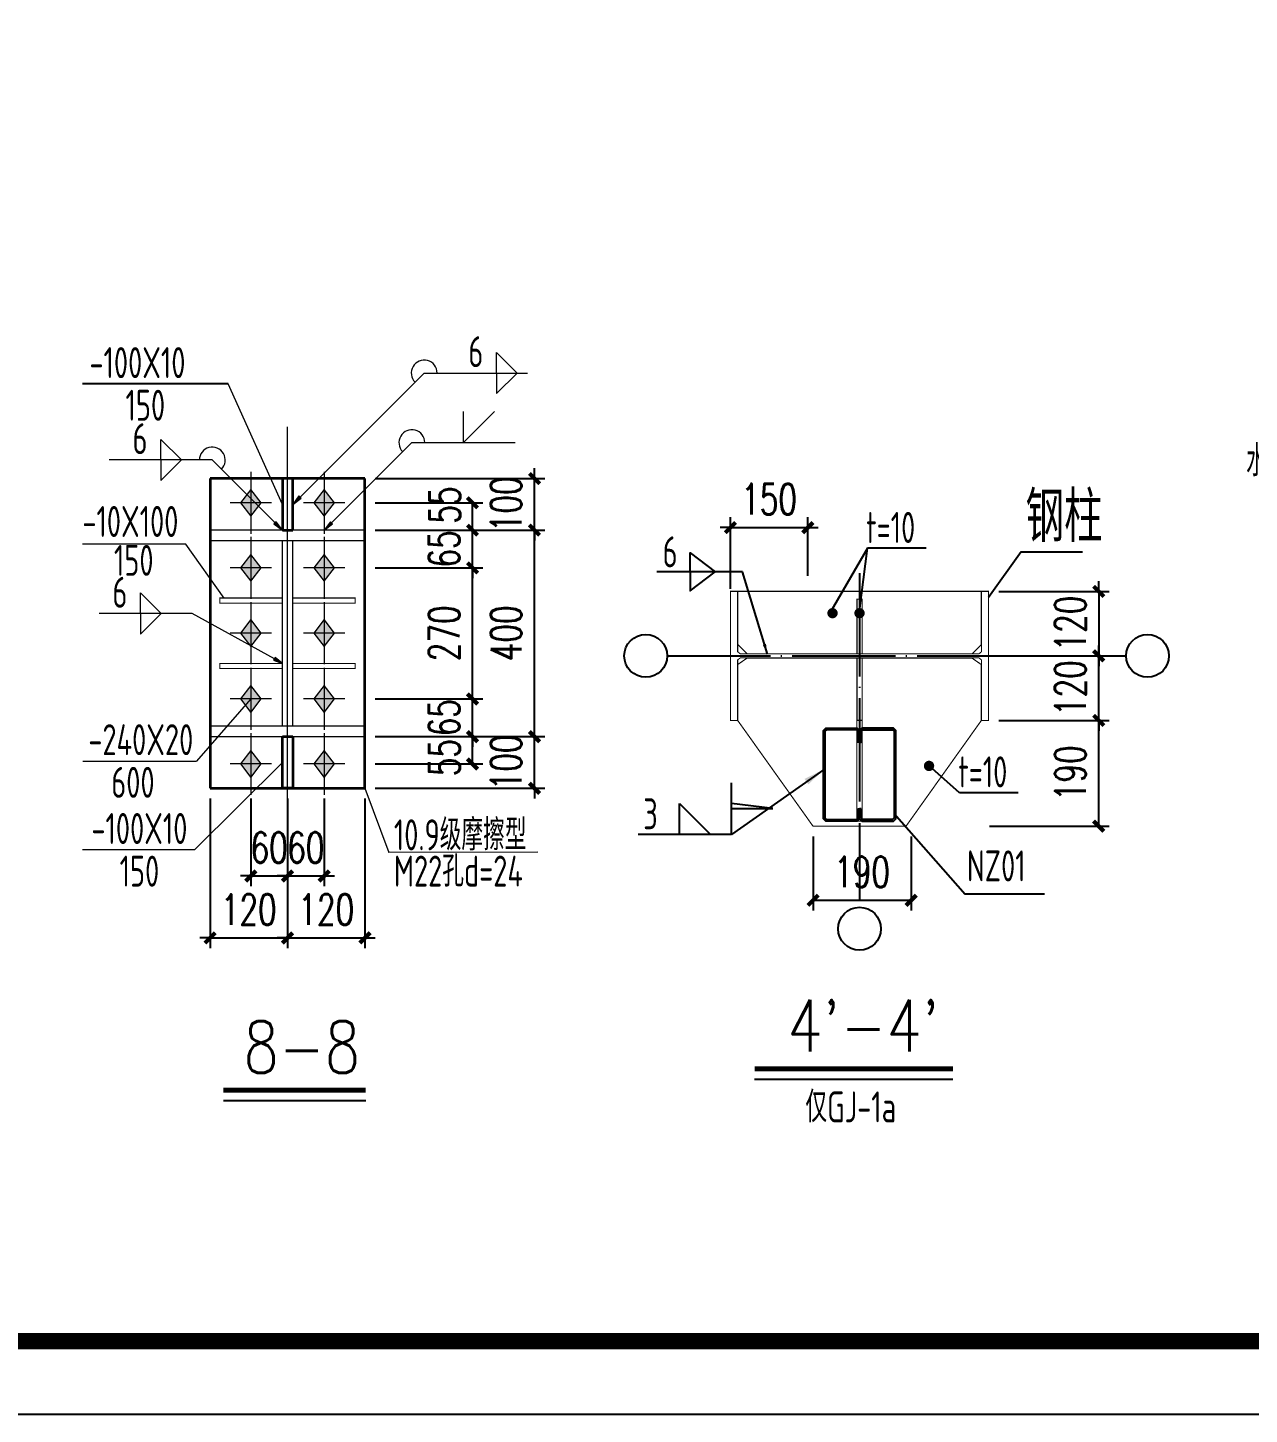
# Model space of a CAD drawing. Extents: x -89996 to 1006241, y -2176 to 440573.
# Drawn here: x 841698 to 853524, y 18824 to 32255 of the extents above; entities that cross this region are included whole.
import ezdxf
from ezdxf.enums import TextEntityAlignment as Align

# ---------------------------------------------------------------- set-up
doc = ezdxf.new("R2010")
doc.units = 0
doc.header["$LTSCALE"] = 1000
doc.header["$MEASUREMENT"] = 0
for name, pattern in [('DASH', [0.35, 0.25, -0.1]), ('DOTE', [2.42, 2, -0.2, 0.02, -0.2]), ('线型6', [8.75, 5, -1.25, 1.25, -1.25])]:
    doc.linetypes.add(name, pattern=pattern)
for name, color, linetype, lineweight in [('10', 9, 'Continuous', 18), ('20', 2, 'Continuous', 35), ('焊缝标注', 9, 'Continuous', 18), ('螺栓孔标注', 9, 'Continuous', 18), ('钢板标注', 9, 'Continuous', 18)]:
    doc.layers.add(name, color=color, linetype=linetype, lineweight=lineweight)
for name, color, linetype in [('AXIS', 3, 'Continuous'), ('DOTE', 1, 'DOTE'), ('GL', 150, 'Continuous'), ('GZ', 50, 'Continuous'), ('LT', 27, 'Continuous'), ('NUM', 7, 'Continuous'), ('PUB_TEXT', 7, 'Continuous'), ('PUB_TITLE', 4, 'Continuous'), ('PZ', 202, 'Continuous'), ('TEXT', 7, 'Continuous'), ('THIN', 7, 'Continuous'), ('WELD', 7, 'Continuous')]:
    doc.layers.add(name, color=color, linetype=linetype)
doc.styles.add('_TCH_DIM_T3', font='SIMPLEX', dxfattribs={"width": 0.705882, "bigfont": 'GBCBIG'})
doc.styles.add('C', font='tssdeng.shx', dxfattribs={"height": 3, "bigfont": 'tssdchn.shx'})
doc.styles.add('SIM-TSSC', font='simplex.shx', dxfattribs={"width": 0.8, "bigfont": 'tssdchn.shx'})
doc.styles.get("Standard").update_dxf_attribs({"font": 'gbenor.shx', "bigfont": 'gbcbig.shx'})
doc.styles.add('TSSD_Dimension', font='Tssdeng.shx', dxfattribs={"width": 0.8, "bigfont": 'hztxt.shx'})
doc.styles.add('TSSD_Label', font='tssdeng.shx', dxfattribs={"width": 0.7, "bigfont": 'hztxt.shx'})
doc.styles.add('TSSD_Norm', font='tssdeng.shx', dxfattribs={"bigfont": 'hztxt.shx'})
doc.dimstyles.new('TCH_100_5', dxfattribs={"dimtxt": 297.5, "dimasz": 100, "dimexe": 100, "dimexo": 100, "dimgap": 126.25, "dimtad": 1, "dimdec": 0, "dimlfac": 0.2, "dimzin": 0, "dimdsep": 46, "dimtxsty": '_TCH_DIM_T3', "dimblk": 'ARCHTICK', "dimcen": 0.09, "dimclrd": 126, "dimclre": 126, "dimclrt": 7, "dimazin": 2, "dimtfac": 1, "dimtdec": 0, "dimtix": 1, "dimtmove": 2, "dimatfit": 3, "dimfxl": 0, "dimtolj": 1, "dimtzin": 0, "dimarcsym": 0})
doc.dimstyles.new('TSSD_10_100', dxfattribs={"dimtxt": 300, "dimasz": 100, "dimexe": 100, "dimexo": 250, "dimgap": 100, "dimtad": 1, "dimdec": 0, "dimlfac": 0.1, "dimzin": 0, "dimdsep": 46, "dimtxsty": 'TSSD_Dimension', "dimblk": 'ARCHTICK', "dimblk1": 'ARCHTICK', "dimblk2": 'ARCHTICK', "dimcen": 0, "dimdle": 100, "dimclrt": 7, "dimadec": 0, "dimazin": 0, "dimtfac": 1, "dimtdec": 0, "dimtix": 1, "dimtmove": 2, "dimatfit": 3, "dimfxl": 0, "dimtolj": 1, "dimtzin": 0, "dimarcsym": 0})
doc.dimstyles.new('TSSD_LEADER_STYLE_200.0', dxfattribs={"dimtxt": 0.18, "dimasz": 200, "dimexe": 0.18, "dimexo": 0.0625, "dimgap": 0.09, "dimtad": 0, "dimtih": 1, "dimtoh": 1, "dimdec": 4, "dimzin": 0, "dimdsep": 46, "dimtxsty": 'Standard', "dimcen": 0.09, "dimadec": 0, "dimazin": 0, "dimtfac": 1, "dimtdec": 4, "dimtofl": 0, "dimtmove": 0, "dimatfit": 3, "dimfxl": 0, "dimtolj": 1, "dimtzin": 0, "dimarcsym": 0})

# ---------------------------------------------------------------- blocks, each defined once
blk = doc.blocks.new('_ArchTick')
at = {"color": 0, "linetype": 'ByBlock', "const_width": 0.4}
blk.add_lwpolyline([(-0.5, -0.5), (0.5, 0.5)], dxfattribs=at)
blk = doc.blocks.new('*D410')
at = {"layer": 'Defpoints', "color": 0, "transparency": 16777216}
for p in [(844963, 27653), (846004, 27653), (844963, 27388)]:
    blk.add_point(p, dxfattribs=at)
at = {"layer": 'GL', "color": 126, "lineweight": -2, "transparency": 16777216}
for p, q in [((845063, 27653), (846104, 27653)), ((846004, 27388), (846004, 27653)), ((845063, 27388), (846104, 27388))]:
    blk.add_line(p, q, dxfattribs=at)
at = {"layer": 'GL', "color": 126, "lineweight": -2, "transparency": 16777216, "xscale": 100, "yscale": 100, "zscale": 100}
for p, rotation in [((846004, 27653), 90), ((846004, 27388), 270)]:
    blk.add_blockref('_ArchTick', p, dxfattribs=dict(at, rotation=rotation))
at = {"layer": 'GL', "color": 7, "transparency": 16777216, "insert": (845736, 27631), "char_height": 297.5, "attachment_point": 5, "rotation": 90, "style": '_TCH_DIM_T3'}
blk.add_mtext('\\A1;55', dxfattribs=at)
blk = doc.blocks.new('*D411')
at = {"layer": 'Defpoints', "color": 0, "transparency": 16777216}
for p in [(844963, 27388), (846004, 27388), (844963, 27023)]:
    blk.add_point(p, dxfattribs=at)
at = {"layer": 'GL', "color": 126, "lineweight": -2, "transparency": 16777216}
for p, q in [((846004, 27388), (846004, 27488)), ((845063, 27388), (846104, 27388)), ((846004, 27023), (846004, 27388)), ((845063, 27023), (846104, 27023)), ((846004, 27023), (846004, 26923))]:
    blk.add_line(p, q, dxfattribs=at)
at = {"layer": 'GL', "color": 126, "lineweight": -2, "transparency": 16777216, "xscale": 100, "yscale": 100, "zscale": 100}
for p, rotation in [((846004, 27388), 270), ((846004, 27023), 90)]:
    blk.add_blockref('_ArchTick', p, dxfattribs=dict(at, rotation=rotation))
at = {"layer": 'GL', "color": 7, "transparency": 16777216, "insert": (845729, 27206), "char_height": 297.5, "attachment_point": 5, "rotation": 90, "style": '_TCH_DIM_T3'}
blk.add_mtext('\\A1;65', dxfattribs=at)
blk = doc.blocks.new('*D412')
at = {"layer": 'Defpoints', "color": 0, "transparency": 16777216}
for p in [(844963, 25388), (846004, 25388), (844963, 25123)]:
    blk.add_point(p, dxfattribs=at)
at = {"layer": 'GL', "color": 126, "lineweight": -2, "transparency": 16777216}
for p, q in [((845063, 25388), (846104, 25388)), ((846004, 25123), (846004, 25388)), ((845063, 25123), (846104, 25123))]:
    blk.add_line(p, q, dxfattribs=at)
at = {"layer": 'GL', "color": 126, "lineweight": -2, "transparency": 16777216, "xscale": 100, "yscale": 100, "zscale": 100}
for p, rotation in [((846004, 25388), 90), ((846004, 25123), 270)]:
    blk.add_blockref('_ArchTick', p, dxfattribs=dict(at, rotation=rotation))
at = {"layer": 'GL', "color": 7, "transparency": 16777216, "insert": (845733, 25185), "char_height": 297.5, "width": 340, "attachment_point": 5, "rotation": 90, "style": '_TCH_DIM_T3'}
blk.add_mtext('\\A1;55', dxfattribs=at)
blk = doc.blocks.new('*D413')
at = {"layer": 'Defpoints', "color": 0, "transparency": 16777216}
for p in [(844963, 25753), (846004, 25753), (844963, 25388)]:
    blk.add_point(p, dxfattribs=at)
at = {"layer": 'GL', "color": 126, "lineweight": -2, "transparency": 16777216}
for p, q in [((846004, 25753), (846004, 25853)), ((845063, 25753), (846104, 25753)), ((846004, 25388), (846004, 25753)), ((845063, 25388), (846104, 25388)), ((846004, 25388), (846004, 25288))]:
    blk.add_line(p, q, dxfattribs=at)
at = {"layer": 'GL', "color": 126, "lineweight": -2, "transparency": 16777216, "xscale": 100, "yscale": 100, "zscale": 100}
for p, rotation in [((846004, 25753), 270), ((846004, 25388), 90)]:
    blk.add_blockref('_ArchTick', p, dxfattribs=dict(at, rotation=rotation))
at = {"layer": 'GL', "color": 7, "transparency": 16777216, "insert": (845729, 25571), "char_height": 297.5, "attachment_point": 5, "rotation": 90, "style": '_TCH_DIM_T3'}
blk.add_mtext('\\A1;65', dxfattribs=at)
blk = doc.blocks.new('*D414')
at = {"layer": 'Defpoints', "color": 0, "transparency": 16777216}
for p in [(844963, 27023), (846004, 27023), (844963, 25753)]:
    blk.add_point(p, dxfattribs=at)
at = {"layer": 'GL', "color": 126, "lineweight": -2, "transparency": 16777216}
for p, q in [((845063, 27023), (846104, 27023)), ((846004, 25753), (846004, 27023)), ((845063, 25753), (846104, 25753))]:
    blk.add_line(p, q, dxfattribs=at)
at = {"layer": 'GL', "color": 126, "lineweight": -2, "transparency": 16777216, "xscale": 100, "yscale": 100, "zscale": 100}
for p, rotation in [((846004, 27023), 90), ((846004, 25753), 270)]:
    blk.add_blockref('_ArchTick', p, dxfattribs=dict(at, rotation=rotation))
at = {"layer": 'GL', "color": 7, "transparency": 16777216, "insert": (845729, 26388), "char_height": 297.5, "attachment_point": 5, "rotation": 90, "style": '_TCH_DIM_T3'}
blk.add_mtext('\\A1;270', dxfattribs=at)
blk = doc.blocks.new('*D415')
at = {"layer": 'Defpoints', "color": 0, "transparency": 16777216}
for p in [(843858, 24888), (844213, 24888), (844213, 24038)]:
    blk.add_point(p, dxfattribs=at)
at = {"layer": 'GL', "color": 126, "lineweight": -2, "transparency": 16777216}
for p, q in [((843858, 24788), (843858, 23938)), ((844213, 24788), (844213, 23938)), ((843858, 24038), (843758, 24038)), ((843858, 24038), (844213, 24038)), ((844213, 24038), (844313, 24038))]:
    blk.add_line(p, q, dxfattribs=at)
at = {"layer": 'GL', "color": 126, "lineweight": -2, "transparency": 16777216, "xscale": 100, "yscale": 100, "zscale": 100}
blk.add_blockref('_ArchTick', (843858, 24038), dxfattribs=at)
at = {"layer": 'GL', "color": 126, "lineweight": -2, "transparency": 16777216, "xscale": 100, "yscale": 100, "zscale": 100, "rotation": 180}
blk.add_blockref('_ArchTick', (844213, 24038), dxfattribs=at)
at = {"layer": 'GL', "color": 7, "transparency": 16777216, "insert": (844035, 24313), "char_height": 297.5, "attachment_point": 5, "style": '_TCH_DIM_T3'}
blk.add_mtext('\\A1;60', dxfattribs=at)
blk = doc.blocks.new('*D416')
at = {"layer": 'Defpoints', "color": 0, "transparency": 16777216}
for p in [(844213, 24888), (844568, 24888), (844568, 24038)]:
    blk.add_point(p, dxfattribs=at)
at = {"layer": 'GL', "color": 126, "lineweight": -2, "transparency": 16777216}
for p, q in [((844213, 24788), (844213, 23938)), ((844568, 24788), (844568, 23938)), ((844213, 24038), (844113, 24038)), ((844213, 24038), (844568, 24038)), ((844568, 24038), (844668, 24038))]:
    blk.add_line(p, q, dxfattribs=at)
at = {"layer": 'GL', "color": 126, "lineweight": -2, "transparency": 16777216, "xscale": 100, "yscale": 100, "zscale": 100}
blk.add_blockref('_ArchTick', (844213, 24038), dxfattribs=at)
at = {"layer": 'GL', "color": 126, "lineweight": -2, "transparency": 16777216, "xscale": 100, "yscale": 100, "zscale": 100, "rotation": 180}
blk.add_blockref('_ArchTick', (844568, 24038), dxfattribs=at)
at = {"layer": 'GL', "color": 7, "transparency": 16777216, "insert": (844390, 24313), "char_height": 297.5, "attachment_point": 5, "style": '_TCH_DIM_T3'}
blk.add_mtext('\\A1;60', dxfattribs=at)
blk = doc.blocks.new('*D417')
at = {"layer": 'Defpoints', "color": 0, "transparency": 16777216}
for p in [(843463, 24888), (844213, 24888), (844213, 23438)]:
    blk.add_point(p, dxfattribs=at)
at = {"layer": 'GL', "color": 126, "lineweight": -2, "transparency": 16777216}
for p, q in [((843463, 24788), (843463, 23338)), ((844213, 24788), (844213, 23338)), ((843463, 23438), (843363, 23438)), ((843463, 23438), (844213, 23438)), ((844213, 23438), (844313, 23438))]:
    blk.add_line(p, q, dxfattribs=at)
at = {"layer": 'GL', "color": 126, "lineweight": -2, "transparency": 16777216, "xscale": 100, "yscale": 100, "zscale": 100}
blk.add_blockref('_ArchTick', (843463, 23438), dxfattribs=at)
at = {"layer": 'GL', "color": 126, "lineweight": -2, "transparency": 16777216, "xscale": 100, "yscale": 100, "zscale": 100, "rotation": 180}
blk.add_blockref('_ArchTick', (844213, 23438), dxfattribs=at)
at = {"layer": 'GL', "color": 7, "transparency": 16777216, "insert": (843838, 23713), "char_height": 297.5, "attachment_point": 5, "style": '_TCH_DIM_T3'}
blk.add_mtext('\\A1;120', dxfattribs=at)
blk = doc.blocks.new('*D418')
at = {"layer": 'Defpoints', "color": 0, "transparency": 16777216}
for p in [(844213, 24888), (844963, 24888), (844963, 23438)]:
    blk.add_point(p, dxfattribs=at)
at = {"layer": 'GL', "color": 126, "lineweight": -2, "transparency": 16777216}
for p, q in [((844213, 24788), (844213, 23338)), ((844963, 24788), (844963, 23338)), ((844213, 23438), (844113, 23438)), ((844213, 23438), (844963, 23438)), ((844963, 23438), (845063, 23438))]:
    blk.add_line(p, q, dxfattribs=at)
at = {"layer": 'GL', "color": 126, "lineweight": -2, "transparency": 16777216, "xscale": 100, "yscale": 100, "zscale": 100}
blk.add_blockref('_ArchTick', (844213, 23438), dxfattribs=at)
at = {"layer": 'GL', "color": 126, "lineweight": -2, "transparency": 16777216, "xscale": 100, "yscale": 100, "zscale": 100, "rotation": 180}
blk.add_blockref('_ArchTick', (844963, 23438), dxfattribs=at)
at = {"layer": 'GL', "color": 7, "transparency": 16777216, "insert": (844588, 23713), "char_height": 297.5, "attachment_point": 5, "style": '_TCH_DIM_T3'}
blk.add_mtext('\\A1;120', dxfattribs=at)
blk = doc.blocks.new('*D419')
at = {"layer": 'Defpoints', "color": 0, "transparency": 16777216}
for p in [(844963, 25388), (846604, 25388), (844963, 24888)]:
    blk.add_point(p, dxfattribs=at)
at = {"layer": 'GL', "color": 126, "lineweight": -2, "transparency": 16777216}
for p, q in [((845063, 25388), (846704, 25388)), ((846604, 25388), (846604, 25488)), ((846604, 24888), (846604, 25388)), ((845063, 24888), (846704, 24888)), ((846604, 24888), (846604, 24788))]:
    blk.add_line(p, q, dxfattribs=at)
at = {"layer": 'GL', "color": 126, "lineweight": -2, "transparency": 16777216, "xscale": 100, "yscale": 100, "zscale": 100}
for p, rotation in [((846604, 25388), 270), ((846604, 24888), 90)]:
    blk.add_blockref('_ArchTick', p, dxfattribs=dict(at, rotation=rotation))
at = {"layer": 'GL', "color": 7, "transparency": 16777216, "insert": (846329, 25138), "char_height": 297.5, "attachment_point": 5, "rotation": 90, "style": '_TCH_DIM_T3'}
blk.add_mtext('\\A1;100', dxfattribs=at)
blk = doc.blocks.new('*D420')
at = {"layer": 'Defpoints', "color": 0, "transparency": 16777216}
for p in [(844963, 27388), (846604, 27388), (844963, 25388)]:
    blk.add_point(p, dxfattribs=at)
at = {"layer": 'GL', "color": 126, "lineweight": -2, "transparency": 16777216}
for p, q in [((845063, 27388), (846704, 27388)), ((846604, 25388), (846604, 27388)), ((845063, 25388), (846704, 25388))]:
    blk.add_line(p, q, dxfattribs=at)
at = {"layer": 'GL', "color": 126, "lineweight": -2, "transparency": 16777216, "xscale": 100, "yscale": 100, "zscale": 100}
for p, rotation in [((846604, 27388), 90), ((846604, 25388), 270)]:
    blk.add_blockref('_ArchTick', p, dxfattribs=dict(at, rotation=rotation))
at = {"layer": 'GL', "color": 7, "transparency": 16777216, "insert": (846329, 26388), "char_height": 297.5, "attachment_point": 5, "rotation": 90, "style": '_TCH_DIM_T3'}
blk.add_mtext('\\A1;400', dxfattribs=at)
blk = doc.blocks.new('*D421')
at = {"layer": 'Defpoints', "color": 0, "transparency": 16777216}
for p in [(844963, 27888), (846604, 27888), (844963, 27388)]:
    blk.add_point(p, dxfattribs=at)
at = {"layer": 'GL', "color": 126, "lineweight": -2, "transparency": 16777216}
for p, q in [((846604, 27888), (846604, 27988)), ((845063, 27888), (846704, 27888)), ((846604, 27388), (846604, 27888)), ((845063, 27388), (846704, 27388)), ((846604, 27388), (846604, 27288))]:
    blk.add_line(p, q, dxfattribs=at)
at = {"layer": 'GL', "color": 126, "lineweight": -2, "transparency": 16777216, "xscale": 100, "yscale": 100, "zscale": 100}
for p, rotation in [((846604, 27888), 270), ((846604, 27388), 90)]:
    blk.add_blockref('_ArchTick', p, dxfattribs=dict(at, rotation=rotation))
at = {"layer": 'GL', "color": 7, "transparency": 16777216, "insert": (846329, 27638), "char_height": 297.5, "attachment_point": 5, "rotation": 90, "style": '_TCH_DIM_T3'}
blk.add_mtext('\\A1;100', dxfattribs=at)
blk = doc.blocks.new('*D422')
at = {"layer": 'Defpoints', "color": 0, "transparency": 16777216}
for p in [(849251, 27413), (849251, 26846), (848501, 26720)]:
    blk.add_point(p, dxfattribs=at)
at = {"layer": 'GL', "color": 126, "lineweight": -2, "transparency": 16777216}
for p, q in [((848501, 27413), (848401, 27413)), ((848501, 26820), (848501, 27513)), ((848501, 27413), (849251, 27413)), ((849251, 26946), (849251, 27513)), ((849251, 27413), (849351, 27413))]:
    blk.add_line(p, q, dxfattribs=at)
at = {"layer": 'GL', "color": 126, "lineweight": -2, "transparency": 16777216, "xscale": 100, "yscale": 100, "zscale": 100}
blk.add_blockref('_ArchTick', (848501, 27413), dxfattribs=at)
at = {"layer": 'GL', "color": 126, "lineweight": -2, "transparency": 16777216, "xscale": 100, "yscale": 100, "zscale": 100, "rotation": 180}
blk.add_blockref('_ArchTick', (849251, 27413), dxfattribs=at)
at = {"layer": 'GL', "color": 7, "transparency": 16777216, "insert": (848876, 27688), "char_height": 297.5, "attachment_point": 5, "style": '_TCH_DIM_T3'}
blk.add_mtext('\\A1;150', dxfattribs=at)
blk = doc.blocks.new('*D423')
at = {"layer": 'Defpoints', "color": 0, "transparency": 16777216}
for p in [(849301, 24520), (850251, 24520), (849301, 23802)]:
    blk.add_point(p, dxfattribs=at)
at = {"layer": 'GL', "color": 126, "lineweight": -2, "transparency": 16777216}
for p, q in [((849301, 24420), (849301, 23702)), ((850251, 24420), (850251, 23702)), ((850251, 23802), (849301, 23802))]:
    blk.add_line(p, q, dxfattribs=at)
at = {"layer": 'GL', "color": 126, "lineweight": -2, "transparency": 16777216, "xscale": 100, "yscale": 100, "zscale": 100, "rotation": 180}
blk.add_blockref('_ArchTick', (849301, 23802), dxfattribs=at)
at = {"layer": 'GL', "color": 126, "lineweight": -2, "transparency": 16777216, "xscale": 100, "yscale": 100, "zscale": 100}
blk.add_blockref('_ArchTick', (850251, 23802), dxfattribs=at)
at = {"layer": 'GL', "color": 7, "transparency": 16777216, "insert": (849776, 24077), "char_height": 297.5, "attachment_point": 5, "style": '_TCH_DIM_T3'}
blk.add_mtext('\\A1;190', dxfattribs=at)
blk = doc.blocks.new('*D424')
at = {"layer": 'Defpoints', "color": 0, "transparency": 16777216}
for p in [(851001, 26170), (852067, 26170), (851001, 25545)]:
    blk.add_point(p, dxfattribs=at)
at = {"layer": 'GL', "color": 126, "lineweight": -2, "transparency": 16777216}
for p, q in [((852067, 26170), (852067, 26270)), ((851101, 26170), (852167, 26170)), ((852067, 25545), (852067, 26170)), ((851101, 25545), (852167, 25545)), ((852067, 25545), (852067, 25445))]:
    blk.add_line(p, q, dxfattribs=at)
at = {"layer": 'GL', "color": 126, "lineweight": -2, "transparency": 16777216, "xscale": 100, "yscale": 100, "zscale": 100}
for p, rotation in [((852067, 26170), 270), ((852067, 25545), 90)]:
    blk.add_blockref('_ArchTick', p, dxfattribs=dict(at, rotation=rotation))
at = {"layer": 'GL', "color": 7, "transparency": 16777216, "insert": (851792, 25858), "char_height": 297.5, "attachment_point": 5, "rotation": 90, "style": '_TCH_DIM_T3'}
blk.add_mtext('\\A1;120', dxfattribs=at)
blk = doc.blocks.new('*D425')
at = {"layer": 'Defpoints', "color": 0, "transparency": 16777216}
for p in [(851001, 26795), (851001, 26170), (852067, 26170)]:
    blk.add_point(p, dxfattribs=at)
at = {"layer": 'GL', "color": 126, "lineweight": -2, "transparency": 16777216}
for p, q in [((852067, 26795), (852067, 26895)), ((851101, 26795), (852167, 26795)), ((852067, 26795), (852067, 26170)), ((851101, 26170), (852167, 26170)), ((852067, 26170), (852067, 26070))]:
    blk.add_line(p, q, dxfattribs=at)
at = {"layer": 'GL', "color": 126, "lineweight": -2, "transparency": 16777216, "xscale": 100, "yscale": 100, "zscale": 100}
for p, rotation in [((852067, 26795), 270), ((852067, 26170), 90)]:
    blk.add_blockref('_ArchTick', p, dxfattribs=dict(at, rotation=rotation))
at = {"layer": 'GL', "color": 7, "transparency": 16777216, "insert": (851792, 26483), "char_height": 297.5, "attachment_point": 5, "rotation": 90, "style": '_TCH_DIM_T3'}
blk.add_mtext('\\A1;120', dxfattribs=at)
blk = doc.blocks.new('*D426')
at = {"layer": 'Defpoints', "color": 0, "transparency": 16777216}
for p in [(851001, 25545), (852067, 25545), (850911, 24520)]:
    blk.add_point(p, dxfattribs=at)
at = {"layer": 'GL', "color": 126, "lineweight": -2, "transparency": 16777216}
for p, q in [((851101, 25545), (852167, 25545)), ((852067, 24520), (852067, 25545)), ((851011, 24520), (852167, 24520))]:
    blk.add_line(p, q, dxfattribs=at)
at = {"layer": 'GL', "color": 126, "lineweight": -2, "transparency": 16777216, "xscale": 100, "yscale": 100, "zscale": 100}
for p, rotation in [((852067, 25545), 90), ((852067, 24520), 270)]:
    blk.add_blockref('_ArchTick', p, dxfattribs=dict(at, rotation=rotation))
at = {"layer": 'GL', "color": 7, "transparency": 16777216, "insert": (851792, 25033), "char_height": 297.5, "attachment_point": 5, "rotation": 90, "style": '_TCH_DIM_T3'}
blk.add_mtext('\\A1;190', dxfattribs=at)

msp = doc.modelspace()

# ---------------------------------------------------------------- hatches: boundary and pattern name
at = {"layer": '10'}
for points in [[(843857.94, 27783), (843757.94, 27653), (843857.94, 27523), (843957.94, 27653)], [(844567.94, 27783), (844467.94, 27653), (844567.94, 27523), (844667.94, 27653)], [(843857.94, 27153), (843757.94, 27023), (843857.94, 26893), (843957.94, 27023)], [(844567.94, 27153), (844467.94, 27023), (844567.94, 26893), (844667.94, 27023)], [(843857.94, 26521.12), (843757.94, 26391.12), (843857.94, 26261.12), (843957.94, 26391.12)], [(844567.94, 26521.12), (844467.94, 26391.12), (844567.94, 26261.12), (844667.94, 26391.12)], [(843857.94, 25883), (843757.94, 25753), (843857.94, 25623), (843957.94, 25753)], [(844567.94, 25883), (844467.94, 25753), (844567.94, 25623), (844667.94, 25753)], [(843857.94, 25253), (843757.94, 25123), (843857.94, 24993), (843957.94, 25123)], [(844567.94, 25253), (844467.94, 25123), (844567.94, 24993), (844667.94, 25123)]]:
    msp.add_hatch(color=1, dxfattribs=at).paths.add_polyline_path(points)
at = {"layer": 'AXIS'}
h = msp.add_hatch(color=256, dxfattribs=at)
h.paths.add_polyline_path([(848911.36, 24690.11), (848511.36, 24940.11), (848511.36, 24690.11)], flags=16)
edge = h.paths.add_edge_path()
edge.add_line((848911.36, 24690.11), (848511.36, 24940.11))
edge.add_line((848511.36, 24690.11), (848911.36, 24690.11))
edge.add_line((848511.36, 24440.11), (848511.36, 24940.11))
at = {"layer": '焊缝标注'}
for points in [[(844262.94, 27638), (844344.28, 27698.08), (844323.07, 27719.3)], [(844162.94, 27388), (844102.93, 27469.39), (844081.69, 27448.21)], [(844567.94, 27388), (844649.28, 27448.08), (844628.07, 27469.3)], [(844162.94, 26096.64), (844093.25, 26154.51), (844077.79, 26128.8)]]:
    msp.add_hatch(color=256, dxfattribs=at).paths.add_polyline_path(points)

# ---------------------------------------------------------------- linework, layer by layer
at = {"layer": '10', "linetype": '线型6', "lineweight": 18, "ltscale": 100}
msp.add_line((844212.94, 24388, -18.09), (844212.94, 28388, -18.09), dxfattribs=at)
at = {"layer": '10', "color": 9, "lineweight": 18, "ltscale": 100}
for p, q in [((843857.94, 27953, -18.09), (843857.94, 27353, -18.09)), ((844567.94, 27953, -18.09), (844567.94, 27353, -18.09)), ((844057.94, 27653, -18.09), (843657.94, 27653, -18.09)), ((844767.94, 27653, -18.09), (844367.94, 27653, -18.09)), ((843857.94, 27323, -18.09), (843857.94, 26723, -18.09)), ((844567.94, 27323, -18.09), (844567.94, 26723, -18.09)), ((844057.94, 27023, -18.09), (843657.94, 27023, -18.09)), ((844767.94, 27023, -18.09), (844367.94, 27023, -18.09)), ((843857.94, 26691.12, -18.09), (843857.94, 26091.12, -18.09)), ((844567.94, 26691.12, -18.09), (844567.94, 26091.12, -18.09)), ((844057.94, 26391.12, -18.09), (843657.94, 26391.12, -18.09)), ((844767.94, 26391.12, -18.09), (844367.94, 26391.12, -18.09)), ((843857.94, 26053, -18.09), (843857.94, 25453, -18.09)), ((844567.94, 26053, -18.09), (844567.94, 25453, -18.09)), ((844057.94, 25753, -18.09), (843657.94, 25753, -18.09)), ((844767.94, 25753, -18.09), (844367.94, 25753, -18.09)), ((843857.94, 25423, -18.09), (843857.94, 24823, -18.09)), ((844567.94, 25423, -18.09), (844567.94, 24823, -18.09)), ((844057.94, 25123, -18.09), (843657.94, 25123, -18.09)), ((844767.94, 25123, -18.09), (844367.94, 25123, -18.09))]:
    msp.add_line(p, q, dxfattribs=at)
at = {"layer": '10', "color": 3, "ltscale": 100}
for p, q in [((844962.94, 27388, -18.09), (843462.94, 27388, -18.09)), ((843462.94, 27388, -18.09), (843462.94, 27288, -18.09)), ((843462.94, 27288, -18.09), (844962.94, 27288, -18.09)), ((844162.94, 25488, -18.09), (844162.94, 27288, -18.09)), ((844262.94, 25488, -18.09), (844262.94, 27288, -18.09)), ((844962.94, 27288, -18.09), (844962.94, 27388, -18.09)), ((844962.94, 25488, -18.09), (843462.94, 25488, -18.09)), ((843462.94, 25488, -18.09), (843462.94, 25388, -18.09)), ((843462.94, 25388, -18.09), (844962.94, 25388, -18.09)), ((844962.94, 25388, -18.09), (844962.94, 25488, -18.09))]:
    msp.add_line(p, q, dxfattribs=at)
at = {"layer": '10', "color": 1, "linetype": 'Continuous', "elevation": -18.09}
for points in [[(843857.94, 27783), (843757.94, 27653), (843857.94, 27523), (843957.94, 27653)], [(844567.94, 27783), (844467.94, 27653), (844567.94, 27523), (844667.94, 27653)], [(843857.94, 27153), (843757.94, 27023), (843857.94, 26893), (843957.94, 27023)], [(844567.94, 27153), (844467.94, 27023), (844567.94, 26893), (844667.94, 27023)], [(843857.94, 26521.12), (843757.94, 26391.12), (843857.94, 26261.12), (843957.94, 26391.12)], [(844567.94, 26521.12), (844467.94, 26391.12), (844567.94, 26261.12), (844667.94, 26391.12)], [(843857.94, 25883), (843757.94, 25753), (843857.94, 25623), (843957.94, 25753)], [(844567.94, 25883), (844467.94, 25753), (844567.94, 25623), (844667.94, 25753)], [(843857.94, 25253), (843757.94, 25123), (843857.94, 24993), (843957.94, 25123)], [(844567.94, 25253), (844467.94, 25123), (844567.94, 24993), (844667.94, 25123)]]:
    msp.add_lwpolyline(points, close=True, dxfattribs=at)
at = {"layer": '20', "ltscale": 100}
for p, q in [((844962.94, 27888, -18.09), (843462.94, 27888, -18.09)), ((843462.94, 27888, -18.09), (843462.94, 24888, -18.09)), ((844262.94, 27888, -18.09), (844162.94, 27888, -18.09)), ((844162.94, 27888, -18.09), (844162.94, 27388, -18.09)), ((844262.94, 27388, -18.09), (844262.94, 27888, -18.09)), ((844962.94, 24888, -18.09), (844962.94, 27888, -18.09)), ((844162.94, 27388, -18.09), (844262.94, 27388, -18.09)), ((844162.94, 25388, -18.09), (844262.94, 25388, -18.09)), ((844162.94, 24888, -18.09), (844162.94, 25388, -18.09)), ((844262.94, 25388, -18.09), (844262.94, 24888, -18.09)), ((843462.94, 24888, -18.09), (844962.94, 24888, -18.09)), ((844262.94, 24888, -18.09), (844162.94, 24888, -18.09))]:
    msp.add_line(p, q, dxfattribs=at)
at = {"layer": 'AXIS'}
for p, q in [((849827.87, 27212.51, -18.09), (849464.57, 26583.97, -18.09)), ((849751.07, 26605.45, -18.09), (849827.87, 27212.51, -18.09)), ((850395.72, 27212.51, -18.09), (849827.87, 27212.51, -18.09)), ((851317.56, 27178.29, -18.09), (851001.07, 26735.12, -18.09)), ((851317.56, 27178.29, -18.09), (851908.18, 27178.29, -18.09)), ((850719.73, 24845.01, -18.09), (850424.01, 25104.21, -18.09)), ((848511.36, 24440.11, -5671.48), (848511.36, 24939.3, -5671.48)), ((848007.3, 24740.11, -5671.48), (848307.3, 24440.11, -5671.48)), ((848007.3, 24440.11, -5671.48), (848007.3, 24740.11, -5671.48)), ((848911.36, 24690.11, -5671.48), (848511.36, 24740.11, -5671.48)), ((851287.58, 24845.01, -18.09), (850719.73, 24845.01, -18.09)), ((848511.36, 24690.11, -5671.48), (848911.36, 24690.11, -5671.48)), ((850086.07, 24644.39, -18.09), (850773.44, 23863.08, -18.09)), ((848511.36, 24440.11, -5671.48), (847607.3, 24440.11, -5671.48)), ((851541.44, 23863.08, -18.09), (850773.44, 23863.08, -18.09))]:
    msp.add_line(p, q, dxfattribs=at)
at = {"layer": 'AXIS', "elevation": -18.09}
for points in [[(848111.86, 26984.48), (848111.86, 27168.29), (848354.68, 26984.48), (848111.86, 26984.48)], [(848111.86, 26984.48), (848111.86, 26800.66), (848354.68, 26984.48), (848111.86, 26984.48)]]:
    msp.add_lwpolyline(points, close=True, dxfattribs=at)
at = {"layer": 'AXIS', "const_width": 50, "elevation": -18.09}
for points in [[(849464.57, 26583.97, -1), (849514.57, 26583.97, -1)], [(849726.07, 26583.97, -1), (849776.07, 26583.97, -1)], [(850399.01, 25104.21, -1), (850449.01, 25104.21, -1)]]:
    msp.add_lwpolyline(points, format="xyb", close=True, dxfattribs=at)
at = {"layer": 'AXIS'}
for centre in [(847680.99, 26170.27, -18.09), (852539.48, 26170.27, -18.09), (849751.07, 23527.39, -18.09)]:
    msp.add_circle(centre, 207.75, dxfattribs=at)
at = {"layer": 'DOTE', "color": 1, "linetype": 'DOTE', "ltscale": 0.5}
for p, q in [((849751.07, 26970.27, -18.09), (849751.07, 23810.14, -18.09)), ((847888.73, 26170.27, -18.09), (852331.73, 26170.27, -18.09))]:
    msp.add_line(p, q, dxfattribs=at)
at = {"layer": 'GZ', "const_width": 10, "elevation": -18.09}
msp.add_lwpolyline([(848501.07, 26795.27), (848501.07, 25545.27), (848571.07, 25545.27), (848571.07, 26131.03), (848596.07, 26150.27), (850907.82, 26150.27), (850931.07, 26131.03), (850931.07, 25545.27), (851001.07, 25545.27), (851001.07, 26795.27), (850931.07, 26795.27), (850931.07, 26210.27), (850908.63, 26190.27), (848596.07, 26190.27), (848571.07, 26210.27), (848571.07, 26795.27), (848501.07, 26795.27)], close=True, dxfattribs=at)
at = {"layer": 'LT', "elevation": -18.09}
for points in [[(849736.07, 24688.06), (849751.07, 24688.06), (849751.07, 24592.46), (849728.57, 24569.96), (849423.57, 24569.96), (849401.07, 24592.46), (849401.07, 25447.77), (849423.57, 25470.27), (849728.57, 25470.27), (849751.07, 25447.77), (849751.07, 25333.68), (849736.07, 25333.68), (849736.07, 25440.27), (849721.07, 25455.27), (849431.07, 25455.27), (849416.07, 25440.27), (849416.07, 24599.96), (849431.07, 24584.96), (849721.07, 24584.96), (849736.07, 24599.96), (849736.07, 24688.06)], [(849766.07, 24688.06), (849751.07, 24688.06), (849751.07, 24592.46), (849773.57, 24569.96), (850078.57, 24569.96), (850101.07, 24592.46), (850101.07, 25447.77), (850078.57, 25470.27), (849773.57, 25470.27), (849751.07, 25447.77), (849751.07, 25333.68), (849766.07, 25333.68), (849766.07, 25440.27), (849781.07, 25455.27), (850071.07, 25455.27), (850086.07, 25440.27), (850086.07, 24599.96), (850071.07, 24584.96), (849781.07, 24584.96), (849766.07, 24599.96), (849766.07, 24688.06)]]:
    msp.add_lwpolyline(points, close=True, dxfattribs=at)
at = {"layer": 'NUM', "const_width": 50, "elevation": -18.09}
for points in [[(848735.7, 22170.17), (850654.72, 22170.17)], [(843592.21, 21962.6), (844970.67, 21962.6)]]:
    msp.add_lwpolyline(points, dxfattribs=at)
at = {"layer": 'NUM', "elevation": -18.09}
for points in [[(848735.7, 22070.17), (850654.72, 22070.17)], [(843592.21, 21862.6), (844970.67, 21862.6)]]:
    msp.add_lwpolyline(points, dxfattribs=at)
at = {"layer": 'PUB_TITLE'}
msp.add_lwpolyline([(802635.37, 18823.61), (891735.37, 18823.61), (891735.37, 81823.61), (802635.37, 81823.61)], close=True, dxfattribs=at)
at = {"layer": 'PUB_TITLE', "const_width": 159.09}
msp.add_lwpolyline([(804933.35, 19530.68), (804933.35, 80409.47), (890321.23, 80409.47), (890321.23, 19530.68)], close=True, dxfattribs=at)
at = {"layer": 'PZ', "elevation": -18.09}
for points, const_width in [([(844162.94, 26680.79), (844162.94, 26730.79), (843557.94, 26730.79), (843557.94, 26680.79)], 10), ([(844262.94, 26680.79), (844262.94, 26730.79), (844867.94, 26730.79), (844867.94, 26680.79)], 10), ([(849726.07, 26190.27), (849776.07, 26190.27), (849776.07, 26720.27), (849726.07, 26720.27)], 11.25), ([(844162.94, 26096.64), (844162.94, 26046.64), (843557.94, 26046.64), (843557.94, 26096.64)], 10), ([(844262.94, 26096.64), (844262.94, 26046.64), (844867.94, 26046.64), (844867.94, 26096.64)], 10), ([(849726.07, 26150.27), (849776.07, 26150.27), (849776.07, 25545.25), (849726.07, 25545.25)], 11.25)]:
    msp.add_lwpolyline(points, close=True, dxfattribs=dict(at, const_width=const_width))
at = {"layer": 'PZ', "const_width": 11.25, "elevation": -18.09}
for points in [[(848571.07, 26795.27), (848571.07, 26280.7), (848661.39, 26190.27), (850842.06, 26190.27), (850931.07, 26279.38), (850931.07, 26795.27), (848571.07, 26795.27)], [(848664.44, 26150.27), (848571.07, 26085.57), (848571.07, 25545.27), (849301.07, 24519.96), (849751.07, 24519.96)], [(850837.7, 26150.27), (848664.44, 26150.27)], [(850837.7, 26150.27), (850931.07, 26085.57), (850931.07, 25545.27), (850201.07, 24519.96), (849751.07, 24519.96)]]:
    msp.add_lwpolyline(points, dxfattribs=at)
at = {"layer": 'PZ', "color": 8, "linetype": 'DASH', "const_width": 10, "elevation": -18.09}
msp.add_lwpolyline([(849726.07, 26150.27), (849776.07, 26150.27), (849776.07, 24569.96), (849726.07, 24569.96)], close=True, dxfattribs=at)
at = {"layer": 'TEXT'}
msp.add_line((843637.67, 28804.32, -18.09), (842227.1, 28804.32, -18.09), dxfattribs=at)
at = {"layer": '焊缝标注', "ltscale": 100}
for p, q in [((846236.23, 29110.29, -18.09), (846436.23, 28910.29, -18.09)), ((846236.23, 28910.29, -18.09), (846236.23, 29110.29, -18.09)), ((844262.94, 27638, -18.09), (845536.23, 28910.29, -18.09)), ((845536.23, 28910.29, -18.09), (846536.23, 28910.29, -18.09)), ((846236.23, 28710.29, -18.09), (846436.23, 28910.29, -18.09)), ((846236.23, 28910.29, -18.09), (846236.23, 28710.29, -18.09)), ((845916.8, 28236.19, -18.09), (845916.8, 28536.19, -18.09)), ((845916.8, 28236.19, -18.09), (846216.8, 28536.19, -18.09)), ((843184.93, 28067.64, -18.09), (842984.93, 28267.64, -18.09)), ((842984.93, 28067.64, -18.09), (842984.93, 28267.64, -18.09)), ((844567.94, 27388, -18.09), (845416.8, 28236.19, -18.09)), ((845416.8, 28236.19, -18.09), (846416.8, 28236.19, -18.09)), ((843484.93, 28067.64, -18.09), (842484.93, 28067.64, -18.09)), ((843184.93, 28067.64, -18.09), (842984.93, 27867.64, -18.09)), ((842984.93, 28067.64, -18.09), (842984.93, 27867.64, -18.09)), ((844162.94, 27388, -18.09), (843484.93, 28067.64, -18.09)), ((843227.94, 27251.13, -18.09), (842227.1, 27251.13, -18.09)), ((843598.18, 26730.79, -18.09), (843227.94, 27251.13, -18.09)), ((842990.42, 26579.76, -18.09), (842790.42, 26779.76, -18.09)), ((842790.42, 26579.76, -18.09), (842790.42, 26779.76, -18.09)), ((843290.42, 26579.76, -18.09), (842388.29, 26579.76, -18.09)), ((842990.42, 26579.76, -18.09), (842790.42, 26379.76, -18.09)), ((842790.42, 26579.76, -18.09), (842790.42, 26379.76, -18.09)), ((844085.52, 26141.66, -18.09), (843290.42, 26579.76, -18.09))]:
    msp.add_line(p, q, dxfattribs=at)
at = {"layer": '焊缝标注', "linetype": 'Continuous', "elevation": -18.09}
for points in [[(844262.94, 27638), (844344.28, 27698.08), (844323.07, 27719.3)], [(844162.94, 27388), (844102.93, 27469.39), (844081.69, 27448.21)], [(844567.94, 27388), (844649.28, 27448.08), (844628.07, 27469.3)], [(844162.94, 26096.64), (844093.25, 26154.51), (844077.79, 26128.8)]]:
    msp.add_lwpolyline(points, close=True, dxfattribs=at)
at = {"layer": '焊缝标注', "ltscale": 100}
for centre, start, end in [((845536.23, 28910.29, -18.09), 0, 224.977188), ((845416.8, 28236.19, -18.09), 0, 224.977188), ((843484.93, 28067.64, -18.09), 314.931549, 180)]:
    msp.add_arc(centre, 125, start, end, dxfattribs=at)
at = {"layer": '螺栓孔标注', "ltscale": 100}
msp.add_line((843857.94, 25753, -18.09), (843330.18, 25151.79, -18.09), dxfattribs=at)
at = {"layer": '螺栓孔标注', "ltscale": 100, "const_width": 10, "elevation": -18.09}
msp.add_lwpolyline([(843862.94, 25753, 1), (843852.94, 25753, 1)], format="xyb", close=True, dxfattribs=at)
at = {"layer": '钢板标注', "ltscale": 100}
for p, q in [((844162.94, 27638, -18.09), (843637.67, 28804.32, -18.09)), ((842231.12, 25151.79, -18.09), (843330.18, 25151.79, -18.09)), ((844162.94, 25138, -18.09), (843312.72, 24291.17, -18.09)), ((844962.94, 24888, -18.09), (845193.55, 24265.53, -18.09)), ((843312.72, 24291.17, -18.09), (842227.1, 24291.17, -18.09)), ((846636.31, 24268.57, -18.09), (845193.55, 24265.53, -18.09))]:
    msp.add_line(p, q, dxfattribs=at)
at = {"layer": '钢板标注', "ltscale": 100, "const_width": 10, "elevation": -18.09}
for points in [[(844167.94, 27638, 1), (844157.94, 27638, 1)], [(844167.94, 25138, 1), (844157.94, 25138, 1)], [(844967.94, 24888, 1), (844957.94, 24888, 1)]]:
    msp.add_lwpolyline(points, format="xyb", close=True, dxfattribs=at)

# ---------------------------------------------------------------- texts
at = {"layer": 'PUB_TEXT'}
for s, height, style, width, p in [('钢柱', 490, 'C', 0.8, (851359.16, 27271.58, -18.09)), ('6', 300, 'TSSD_Dimension', 0.7, (847844.39, 27027.87, -18.09))]:
    msp.add_text(s, height=height, dxfattribs=dict(at, style=style, width=width)).set_placement(p)
at = {"layer": 'PUB_TEXT', "linetype": 'ByBlock', "style": 'SIM-TSSC', "width": 0.8}
for s, p in [("4'-4'", (849051.67, 22337.81, -18.09)), ('8-8', (843785.45, 22130.25, -18.09))]:
    msp.add_text(s, height=500, dxfattribs=at).set_placement(p)
at = {"layer": 'TEXT', "style": 'TSSD_Norm', "width": 0.7}
for s, p in [('-100X10', (842760.17, 28860.93, -18.09)), ('6', (846036.23, 28966.9, -18.09)), ('6', (842784.93, 28124.25, -18.09)), ('6', (842590.42, 26636.38, -18.09)), ('-240X20', (842792.48, 25208.41, -18.09)), ('-100X10', (842779.07, 24347.78, -18.09))]:
    msp.add_text(s, height=300, dxfattribs=at).set_placement(p, align=Align.CENTER)
for s, p in [('150', (842836.4, 28747.7, -18.09)), ('600', (842716.18, 25095.18, -18.09)), ('150', (842779.07, 24234.55, -18.09))]:
    msp.add_text(s, height=300, dxfattribs=at).set_placement(p, align=Align.TOP_CENTER)
for s, p in [('-10X100', (842227.1, 27322.07, -18.09)), ('t=10', (849814.8, 27263.87, -18.09)), ('150', (842532.51, 26945.53, -18.09)), ('t=10', (850706.66, 24896.37, -18.09)), ('10.9级摩擦型 ', (845242.7, 24286.64, -18.09)), ('M22孔d=24 ', (845242.03, 23935.1, -18.09)), ('NZ01', (850790.74, 23985.45, -18.09)), ('仅GJ-1a', (849226.89, 21651.34, -18.09))]:
    msp.add_text(s, height=300, dxfattribs=at).set_placement(p)
at = {"layer": 'THIN', "style": 'TSSD_Norm', "width": 0.7}
msp.add_text('水平支撑孔%%c30X60', height=300, dxfattribs=at).set_placement((853492.89, 27910.96))
at = {"layer": 'WELD', "style": 'TSSD_Label', "width": 0.7}
msp.add_text('3', height=300, dxfattribs=at).set_placement((847657.3, 24490.11, -5671.48))

# ---------------------------------------------------------------- dimensions: what is measured, and where the dimension line sits
at = {"layer": 'GL'}
for base, p1, p2, angle, text, picture, middle in [((846603.93, 27888, -18.09), (844962.94, 27388, -18.09), (844962.94, 27888, -18.09), 90, '100', '*D421', (846328.93, 27638, -18.09)), ((846003.93, 27388, -18.09), (844962.94, 27023, -18.09), (844962.94, 27388, -18.09), 90, '65', '*D411', (845728.93, 27205.5, -18.09)), ((846603.93, 27388, -18.09), (844962.94, 25388, -18.09), (844962.94, 27388, -18.09), 90, '400', '*D420', (846328.93, 26388, -18.09)), ((846003.93, 27023, -18.09), (844962.94, 25753, -18.09), (844962.94, 27023, -18.09), 90, '270', '*D414', (845728.93, 26388, -18.09)), ((852066.83, 26170.27, -18.09), (851001.07, 26795.27, -18.09), (851001.07, 26170.27, -18.09), 270, '120', '*D425', (851791.83, 26482.77, -18.09)), ((852066.83, 26170.27, -18.09), (851001.07, 25545.27, -18.09), (851001.07, 26170.27, -18.09), 90, '120', '*D424', (851791.83, 25857.77, -18.09)), ((846003.93, 25753, -18.09), (844962.94, 25388, -18.09), (844962.94, 25753, -18.09), 90, '65', '*D413', (845728.93, 25570.5, -18.09)), ((852066.83, 25545.27, -18.09), (850910.75, 24519.96, -18.09), (851001.07, 25545.27, -18.09), 270, '190', '*D426', (851791.83, 25032.61, -18.09)), ((846603.93, 25388, -18.09), (844962.94, 24888, -18.09), (844962.94, 25388, -18.09), 90, '100', '*D419', (846328.93, 25138, -18.09))]:
    dim = msp.add_linear_dim(base=base, p1=p1, p2=p2, angle=angle, text=text, dimstyle='TCH_100_5', dxfattribs=at)
    dim.commit()
    dim.dimension.update_dxf_attribs({"geometry": picture, "text_midpoint": middle})
for base, p1, p2, picture, middle in [((846003.93, 27653, -18.09), (844962.94, 27388, -18.09), (844962.94, 27653, -18.09), '*D410', (845736.27, 27630.51, -18.09)), ((846003.93, 25388, -18.09), (844962.94, 25123, -18.09), (844962.94, 25388, -18.09), '*D412', (845733.08, 25184.5, -18.09))]:
    dim = msp.add_linear_dim(base=base, p1=p1, p2=p2, angle=90, text='55', dimstyle='TCH_100_5', dxfattribs=at)
    dim.commit()
    dim.dimension.update_dxf_attribs({"geometry": picture, "text_midpoint": middle, "dimtype": 128})
for base, p1, p2, picture, middle in [((849251.07, 27412.8, -18.09), (848501.07, 26720.27, -18.09), (849251.07, 26846.21, -18.09), '*D422', (848876.07, 27687.8, -18.09)), ((849301.07, 23802.26, -18.09), (850251.07, 24519.96, -18.09), (849301.07, 24519.96, -18.09), '*D423', (849776.07, 24077.26, -18.09))]:
    dim = msp.add_linear_dim(base=base, p1=p1, p2=p2, dimstyle='TCH_100_5', dxfattribs=at)
    dim.commit()
    dim.dimension.update_dxf_attribs({"geometry": picture, "text_midpoint": middle})
for base, p1, p2, text, picture, middle in [((844212.94, 23438, -18.09), (843462.94, 24888, -18.09), (844212.94, 24888, -18.09), '120', '*D417', (843837.94, 23713, -18.09)), ((844212.94, 24038, -18.09), (843857.94, 24888, -18.09), (844212.94, 24888, -18.09), '60', '*D415', (844035.44, 24313, -18.09)), ((844567.94, 24038, -18.09), (844212.94, 24888, -18.09), (844567.94, 24888, -18.09), '60', '*D416', (844390.44, 24313, -18.09)), ((844962.94, 23438, -18.09), (844212.94, 24888, -18.09), (844962.94, 24888, -18.09), '120', '*D418', (844587.94, 23713, -18.09))]:
    dim = msp.add_linear_dim(base=base, p1=p1, p2=p2, text=text, dimstyle='TCH_100_5', dxfattribs=at)
    dim.commit()
    dim.dimension.update_dxf_attribs({"geometry": picture, "text_midpoint": middle})

# ---------------------------------------------------------------- leaders
at = {"layer": 'AXIS'}
for points, dimstyle in [([(848858.85, 26185.27, -18.09), (848619.35, 26984.48, -18.09), (847787.15, 26984.48, -18.09)], 'TSSD_10_100'), ([(849401.07, 25066.94, -18.09), (848511.36, 24440.11, -18.09)], 'TSSD_LEADER_STYLE_200.0')]:
    msp.add_leader(points, dimstyle=dimstyle, dxfattribs=at)

doc.saveas('drawing.dxf')
